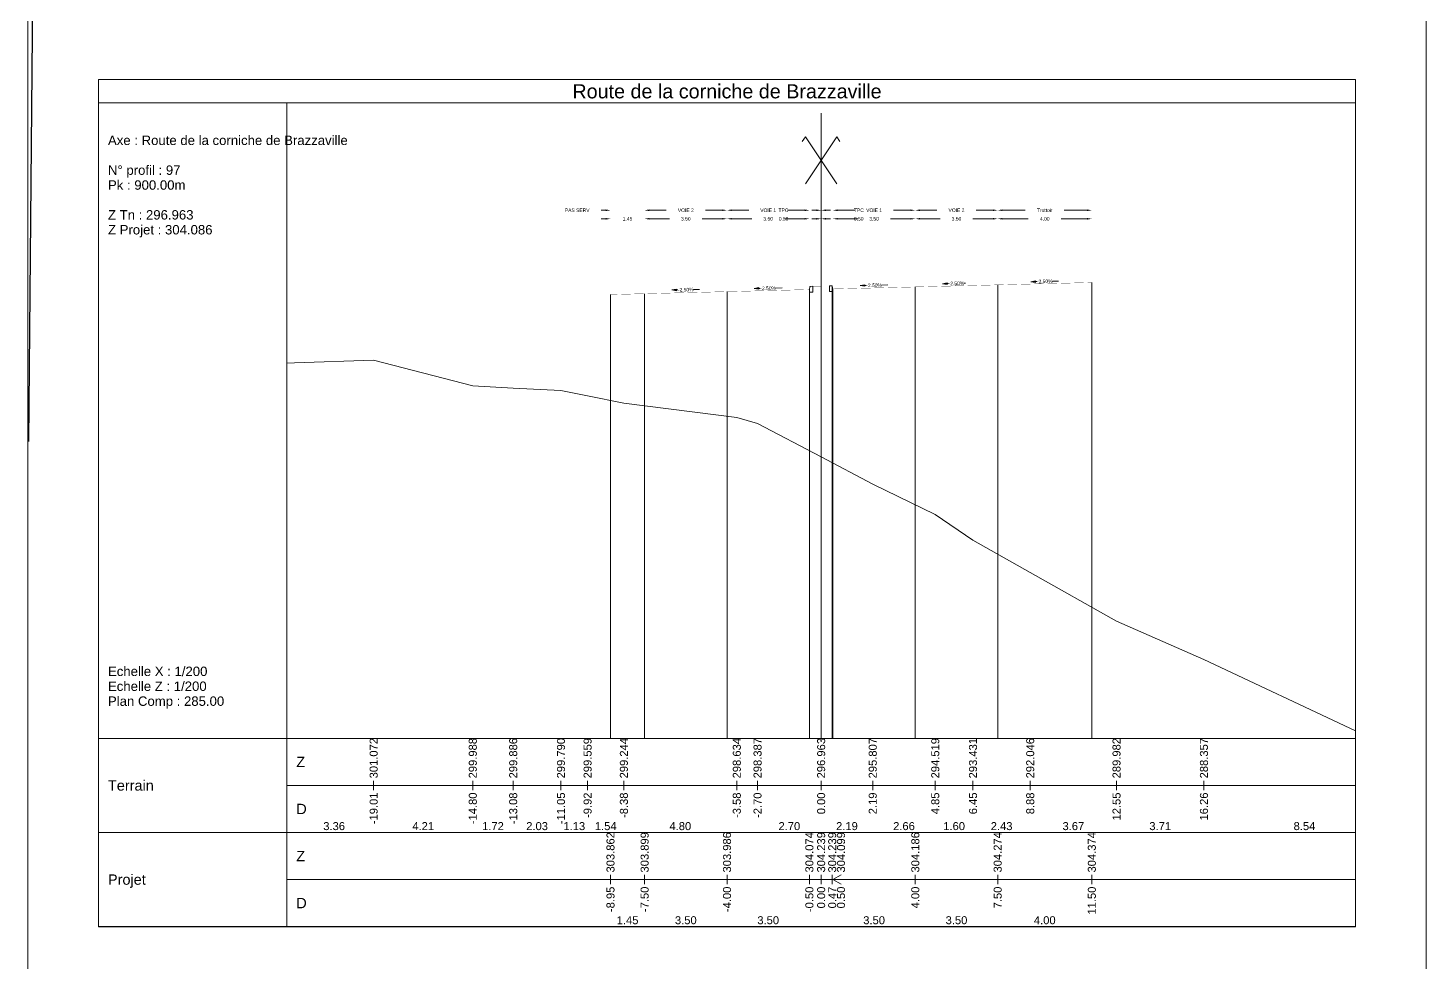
# Model space of a CAD drawing. Extents: x 0 to 74, y -372 to 1003.
# Drawn here: x 0 to 59.4, y -24.3 to 15.4 of the extents above; entities that cross this region are included whole.
import ezdxf
from ezdxf.enums import TextEntityAlignment as Align

# ---------------------------------------------------------------- set-up
doc = ezdxf.new("R2010")
doc.units = 0
doc.header["$LTSCALE"] = 2
doc.header["$PDSIZE"] = -0.004
doc.layers.get('0').update_dxf_attribs({"lineweight": 0})
for name, color, linetype, lineweight in [('Route - Profils type - Content session name', 7, 'Continuous', 0), ('Route - Profils type - PT VIA DRO', 5, 'Continuous', 0), ('Route - Profils type - PT VIA GAU', 5, 'Continuous', 0), ('Route - Route de la corniche de Brazzaville - PT - Cadre_P97', 7, 'Continuous', 0), ('Route - Route de la corniche de Brazzaville - PT - Terrain_P97', 5, 'Continuous', 0)]:
    doc.layers.add(name, color=color, linetype=linetype, lineweight=lineweight)
doc.styles.add('CadreTitre', font='arial.ttf', dxfattribs={"height": 0.003})
doc.styles.add('Cotation', font='arial.ttf')
doc.styles.add('CoteHor', font='arial.ttf', dxfattribs={"height": 0.0022})
doc.styles.add('CoteHorA', font='arial.ttf', dxfattribs={"height": 0.0022})
doc.styles.add('CoteTitre', font='arial.ttf', dxfattribs={"height": 0.0017})
doc.styles.add('CoteTitreA', font='arial.ttf', dxfattribs={"height": 0.0017})
doc.styles.add('CoteVert', font='arial.ttf', dxfattribs={"height": 0.0017})
doc.styles.add('CoteVertA', font='arial.ttf', dxfattribs={"height": 0.0017})
doc.styles.add('ProfilCartouche', font='arial.ttf', dxfattribs={"height": 0.002})
doc.dimstyles.new('BRAZZAVILLE', dxfattribs={"dimtxt": 0.15, "dimasz": 0.2, "dimexe": 0.5, "dimexo": 0.5, "dimgap": 0.5, "dimtad": 0, "dimzin": 0, "dimdsep": 46, "dimtxsty": 'Cotation', "dimsah": 1, "dimcen": 0.1, "dimse1": 1, "dimse2": 1, "dimclrd": 1, "dimclre": 256, "dimclrt": 1, "dimaunit": 2, "dimazin": 0, "dimtfac": 1, "dimtdec": 4, "dimtofl": 0, "dimtmove": 0, "dimatfit": 1, "dimfxl": 1, "dimtolj": 1, "dimtzin": 0, "dimlwd": 0, "dimlwe": 0, "dimarcsym": 0})
doc.dimstyles.get("Standard").update_dxf_attribs({"dimtxt": 0.18, "dimasz": 0.18, "dimexe": 0.18, "dimexo": 0.0625, "dimgap": 0.09, "dimtad": 0, "dimtih": 1, "dimtoh": 1, "dimdec": 4, "dimzin": 0, "dimdsep": 46, "dimtxsty": 'Standard', "dimcen": 0.09, "dimadec": 0, "dimazin": 0, "dimtfac": 1, "dimtdec": 4, "dimtofl": 0, "dimtmove": 0, "dimatfit": 3, "dimfxl": 1, "dimtolj": 1, "dimtzin": 0, "dimarcsym": 0})

# ---------------------------------------------------------------- blocks, each defined once
blk = doc.blocks.new('*D504')
at = {"layer": 'Defpoints', "color": 0, "transparency": 16777216}
for p in [(34.2, 7.256), (34.2, 7.252), (33.7, 4.256)]:
    blk.add_point(p, dxfattribs=at)
at = {"layer": 'Route - Profils type - PT VIA DRO', "color": 1, "lineweight": 0, "transparency": 16777216}
for p, q in [((33.5, 7.252), (33.3, 7.252)), ((34.4, 7.252), (34.6, 7.252))]:
    blk.add_line(p, q, dxfattribs=at)
at = {"layer": 'Route - Profils type - PT VIA DRO', "color": 1, "transparency": 16777216}
for points in [[(33.5, 7.285), (33.5, 7.219), (33.7, 7.252)], [(34.4, 7.285), (34.4, 7.219), (34.2, 7.252)]]:
    blk.add_solid(points, dxfattribs=at)
at = {"layer": 'Route - Profils type - PT VIA DRO', "color": 1, "transparency": 16777216, "insert": (35.295, 7.252), "char_height": 0.15, "attachment_point": 5, "style": 'Cotation'}
blk.add_mtext('\\A1;0.50', dxfattribs=at)
blk = doc.blocks.new('*D505')
at = {"layer": 'Defpoints', "color": 0, "transparency": 16777216}
for p in [(34.2, 7.256), (37.7, 7.256), (37.7, 7.252)]:
    blk.add_point(p, dxfattribs=at)
at = {"layer": 'Route - Profils type - PT VIA DRO', "color": 1, "lineweight": 0, "transparency": 16777216}
for p, q in [((34.4, 7.252), (35.255, 7.252)), ((37.5, 7.252), (36.645, 7.252))]:
    blk.add_line(p, q, dxfattribs=at)
at = {"layer": 'Route - Profils type - PT VIA DRO', "color": 1, "transparency": 16777216}
for points in [[(34.4, 7.285), (34.4, 7.219), (34.2, 7.252)], [(37.5, 7.285), (37.5, 7.219), (37.7, 7.252)]]:
    blk.add_solid(points, dxfattribs=at)
at = {"layer": 'Route - Profils type - PT VIA DRO', "color": 1, "transparency": 16777216, "insert": (35.95, 7.252), "char_height": 0.15, "attachment_point": 5, "style": 'Cotation'}
blk.add_mtext('\\A1;3.50', dxfattribs=at)
blk = doc.blocks.new('*D506')
at = {"layer": 'Defpoints', "color": 0, "transparency": 16777216}
for p in [(37.7, 7.256), (41.2, 7.256), (41.2, 7.252)]:
    blk.add_point(p, dxfattribs=at)
at = {"layer": 'Route - Profils type - PT VIA DRO', "color": 1, "lineweight": 0, "transparency": 16777216}
for p, q in [((37.9, 7.252), (38.755, 7.252)), ((41, 7.252), (40.145, 7.252))]:
    blk.add_line(p, q, dxfattribs=at)
at = {"layer": 'Route - Profils type - PT VIA DRO', "color": 1, "transparency": 16777216}
for points in [[(37.9, 7.285), (37.9, 7.219), (37.7, 7.252)], [(41, 7.285), (41, 7.219), (41.2, 7.252)]]:
    blk.add_solid(points, dxfattribs=at)
at = {"layer": 'Route - Profils type - PT VIA DRO', "color": 1, "transparency": 16777216, "insert": (39.45, 7.252), "char_height": 0.15, "attachment_point": 5, "style": 'Cotation'}
blk.add_mtext('\\A1;3.50', dxfattribs=at)
blk = doc.blocks.new('*D507')
at = {"layer": 'Defpoints', "color": 0, "transparency": 16777216}
for p in [(34.2, 7.615), (34.2, 7.056), (33.7, 4.256)]:
    blk.add_point(p, dxfattribs=at)
at = {"layer": 'Route - Profils type - PT VIA DRO', "color": 1, "lineweight": 0, "transparency": 16777216}
for p, q in [((33.5, 7.615), (33.3, 7.615)), ((34.4, 7.615), (34.6, 7.615))]:
    blk.add_line(p, q, dxfattribs=at)
at = {"layer": 'Route - Profils type - PT VIA DRO', "color": 1, "transparency": 16777216}
for points in [[(33.5, 7.649), (33.5, 7.582), (33.7, 7.615)], [(34.4, 7.649), (34.4, 7.582), (34.2, 7.615)]]:
    blk.add_solid(points, dxfattribs=at)
at = {"layer": 'Route - Profils type - PT VIA DRO', "color": 1, "transparency": 16777216, "insert": (35.303, 7.615), "char_height": 0.15, "attachment_point": 5, "style": 'Cotation'}
blk.add_mtext('\\A1;TPC', dxfattribs=at)
blk = doc.blocks.new('*D508')
at = {"layer": 'Defpoints', "color": 0, "transparency": 16777216}
for p in [(37.7, 7.615), (37.7, 7.256), (34.2, 7.056)]:
    blk.add_point(p, dxfattribs=at)
at = {"layer": 'Route - Profils type - PT VIA DRO', "color": 1, "lineweight": 0, "transparency": 16777216}
for p, q in [((34.4, 7.615), (35.132, 7.615)), ((37.5, 7.615), (36.768, 7.615))]:
    blk.add_line(p, q, dxfattribs=at)
at = {"layer": 'Route - Profils type - PT VIA DRO', "color": 1, "transparency": 16777216}
for points in [[(34.4, 7.649), (34.4, 7.582), (34.2, 7.615)], [(37.5, 7.649), (37.5, 7.582), (37.7, 7.615)]]:
    blk.add_solid(points, dxfattribs=at)
at = {"layer": 'Route - Profils type - PT VIA DRO', "color": 1, "transparency": 16777216, "insert": (35.95, 7.615), "char_height": 0.15, "attachment_point": 5, "style": 'Cotation'}
blk.add_mtext('\\A1;VOIE 1', dxfattribs=at)
blk = doc.blocks.new('*D509')
at = {"layer": 'Defpoints', "color": 0, "transparency": 16777216}
for p in [(37.7, 7.256), (41.2, 7.615), (41.2, 7.256)]:
    blk.add_point(p, dxfattribs=at)
at = {"layer": 'Route - Profils type - PT VIA DRO', "color": 1, "lineweight": 0, "transparency": 16777216}
for p, q in [((37.9, 7.615), (38.618, 7.615)), ((41, 7.615), (40.282, 7.615))]:
    blk.add_line(p, q, dxfattribs=at)
at = {"layer": 'Route - Profils type - PT VIA DRO', "color": 1, "transparency": 16777216}
for points in [[(37.9, 7.649), (37.9, 7.582), (37.7, 7.615)], [(41, 7.649), (41, 7.582), (41.2, 7.615)]]:
    blk.add_solid(points, dxfattribs=at)
at = {"layer": 'Route - Profils type - PT VIA DRO', "color": 1, "transparency": 16777216, "insert": (39.45, 7.615), "char_height": 0.15, "attachment_point": 5, "style": 'Cotation'}
blk.add_mtext('\\A1;VOIE 2', dxfattribs=at)
blk = doc.blocks.new('*D510')
at = {"layer": 'Defpoints', "color": 0, "transparency": 16777216}
for p in [(41.2, 7.256), (45.2, 7.256), (45.2, 7.252)]:
    blk.add_point(p, dxfattribs=at)
at = {"layer": 'Route - Profils type - PT VIA DRO', "color": 1, "lineweight": 0, "transparency": 16777216}
for p, q in [((41.4, 7.252), (42.502, 7.252)), ((45, 7.252), (43.898, 7.252))]:
    blk.add_line(p, q, dxfattribs=at)
at = {"layer": 'Route - Profils type - PT VIA DRO', "color": 1, "transparency": 16777216}
for points in [[(41.4, 7.285), (41.4, 7.219), (41.2, 7.252)], [(45, 7.285), (45, 7.219), (45.2, 7.252)]]:
    blk.add_solid(points, dxfattribs=at)
at = {"layer": 'Route - Profils type - PT VIA DRO', "color": 1, "transparency": 16777216, "insert": (43.2, 7.252), "char_height": 0.15, "attachment_point": 5, "style": 'Cotation'}
blk.add_mtext('\\A1;4.00', dxfattribs=at)
blk = doc.blocks.new('*D511')
at = {"layer": 'Defpoints', "color": 0, "transparency": 16777216}
for p in [(41.2, 7.256), (45.2, 7.615), (45.2, 7.256)]:
    blk.add_point(p, dxfattribs=at)
at = {"layer": 'Route - Profils type - PT VIA DRO', "color": 1, "lineweight": 0, "transparency": 16777216}
for p, q in [((41.4, 7.615), (42.369, 7.615)), ((45, 7.615), (44.031, 7.615))]:
    blk.add_line(p, q, dxfattribs=at)
at = {"layer": 'Route - Profils type - PT VIA DRO', "color": 1, "transparency": 16777216}
for points in [[(41.4, 7.649), (41.4, 7.582), (41.2, 7.615)], [(45, 7.649), (45, 7.582), (45.2, 7.615)]]:
    blk.add_solid(points, dxfattribs=at)
at = {"layer": 'Route - Profils type - PT VIA DRO', "color": 1, "transparency": 16777216, "insert": (43.2, 7.615), "char_height": 0.15, "attachment_point": 5, "style": 'Cotation'}
blk.add_mtext('\\A1;Trottoir', dxfattribs=at)
blk = doc.blocks.new('MENSURA_COTEPENTE_150')
at = {"layer": 'Route - Profils type - PT VIA DRO', "linetype": 'Continuous', "lineweight": 0}
blk.add_hatch(color=1, dxfattribs=at).paths.add_polyline_path([(0.17778, -4.46859), (0.17678, -4.46879), (0.17778, -4.46894)])
at = {"layer": 'Route - Profils type - PT VIA DRO', "color": 1, "linetype": 'Continuous', "lineweight": 0}
for p, q in [((0.17778, -4.46876), (0.17808, -4.46875)), ((0.18139, -4.46867), (0.18269, -4.46864))]:
    blk.add_line(p, q, dxfattribs=at)
at = {"layer": 'Route - Profils type - PT VIA DRO', "color": 1, "linetype": 'Continuous', "lineweight": 0, "flags": 128}
blk.add_lwpolyline([(0.17778, -4.46859), (0.17678, -4.46879), (0.17778, -4.46894), (0.17778, -4.46859)], close=True, dxfattribs=at)
at = {"layer": 'Route - Profils type - PT VIA DRO', "color": 1, "style": 'Cotation'}
blk.add_text('-2.50%', height=0.00075, rotation=1.4321, dxfattribs=at).set_placement((0.17974, -4.46871), align=Align.MIDDLE_CENTER)
blk = doc.blocks.new('MENSURA_COTEPENTE_151')
at = {"layer": 'Route - Profils type - PT VIA DRO', "linetype": 'Continuous', "lineweight": 0}
blk.add_hatch(color=1, dxfattribs=at).paths.add_polyline_path([(0.19528, -4.46818), (0.19428, -4.46838), (0.19529, -4.46853)])
at = {"layer": 'Route - Profils type - PT VIA DRO', "color": 1, "linetype": 'Continuous', "lineweight": 0}
for p, q in [((0.19528, -4.46836), (0.19558, -4.46835)), ((0.19889, -4.46827), (0.19914, -4.46826))]:
    blk.add_line(p, q, dxfattribs=at)
at = {"layer": 'Route - Profils type - PT VIA DRO', "color": 1, "linetype": 'Continuous', "lineweight": 0, "flags": 128}
blk.add_lwpolyline([(0.19528, -4.46818), (0.19428, -4.46838), (0.19529, -4.46853), (0.19528, -4.46818)], close=True, dxfattribs=at)
at = {"layer": 'Route - Profils type - PT VIA DRO', "color": 1, "style": 'Cotation'}
blk.add_text('-2.50%', height=0.00075, rotation=1.4321, dxfattribs=at).set_placement((0.19724, -4.46831), align=Align.MIDDLE_CENTER)
blk = doc.blocks.new('MENSURA_COTEPENTE_152')
at = {"layer": 'Route - Profils type - PT VIA DRO', "linetype": 'Continuous', "lineweight": 0}
blk.add_hatch(color=1, dxfattribs=at).paths.add_polyline_path([(0.21403, -4.46776), (0.21303, -4.46796), (0.21404, -4.46811)])
at = {"layer": 'Route - Profils type - PT VIA DRO', "color": 1, "linetype": 'Continuous', "lineweight": 0}
for p, q in [((0.21403, -4.46793), (0.21433, -4.46793)), ((0.21764, -4.46784), (0.21894, -4.46781))]:
    blk.add_line(p, q, dxfattribs=at)
at = {"layer": 'Route - Profils type - PT VIA DRO', "color": 1, "linetype": 'Continuous', "lineweight": 0, "flags": 128}
blk.add_lwpolyline([(0.21403, -4.46776), (0.21303, -4.46796), (0.21404, -4.46811), (0.21403, -4.46776)], close=True, dxfattribs=at)
at = {"layer": 'Route - Profils type - PT VIA DRO', "color": 1, "style": 'Cotation'}
blk.add_text('-2.50%', height=0.00075, rotation=1.4321, dxfattribs=at).set_placement((0.21599, -4.46788), align=Align.MIDDLE_CENTER)
blk = doc.blocks.new('T2__mirroredMSX', base_point=(-6.713, 11.473))
at = {"linetype": 'Continuous', "flags": 128}
blk.add_lwpolyline([(-6.837, 11.703), (-6.863, 11.583), (-6.863, 11.473), (-6.713, 11.473), (-6.713, 11.723), (-6.818, 11.719, 0.339869)], format="xyb", close=True, dxfattribs=at)
blk = doc.blocks.new('*D515')
at = {"layer": 'Defpoints', "color": 0, "transparency": 16777216}
for p in [(33.2, 7.256), (33.2, 7.252), (33.7, 4.256)]:
    blk.add_point(p, dxfattribs=at)
at = {"layer": 'Route - Profils type - PT VIA GAU', "color": 1, "lineweight": 0, "transparency": 16777216}
for p, q in [((33, 7.252), (32.8, 7.252)), ((33.9, 7.252), (34.1, 7.252))]:
    blk.add_line(p, q, dxfattribs=at)
at = {"layer": 'Route - Profils type - PT VIA GAU', "color": 1, "transparency": 16777216}
for points in [[(33, 7.285), (33, 7.219), (33.2, 7.252)], [(33.9, 7.285), (33.9, 7.219), (33.7, 7.252)]]:
    blk.add_solid(points, dxfattribs=at)
at = {"layer": 'Route - Profils type - PT VIA GAU', "color": 1, "transparency": 16777216, "insert": (32.105, 7.252), "char_height": 0.15, "attachment_point": 5, "style": 'Cotation'}
blk.add_mtext('\\A1;0.50', dxfattribs=at)
blk = doc.blocks.new('*D516')
at = {"layer": 'Defpoints', "color": 0, "transparency": 16777216}
for p in [(29.7, 7.256), (29.7, 7.252), (33.2, 7.256)]:
    blk.add_point(p, dxfattribs=at)
at = {"layer": 'Route - Profils type - PT VIA GAU', "color": 1, "lineweight": 0, "transparency": 16777216}
for p, q in [((29.9, 7.252), (30.755, 7.252)), ((33, 7.252), (32.145, 7.252))]:
    blk.add_line(p, q, dxfattribs=at)
at = {"layer": 'Route - Profils type - PT VIA GAU', "color": 1, "transparency": 16777216}
for points in [[(29.9, 7.285), (29.9, 7.219), (29.7, 7.252)], [(33, 7.285), (33, 7.219), (33.2, 7.252)]]:
    blk.add_solid(points, dxfattribs=at)
at = {"layer": 'Route - Profils type - PT VIA GAU', "color": 1, "transparency": 16777216, "insert": (31.45, 7.252), "char_height": 0.15, "attachment_point": 5, "style": 'Cotation'}
blk.add_mtext('\\A1;3.50', dxfattribs=at)
blk = doc.blocks.new('*D517')
at = {"layer": 'Defpoints', "color": 0, "transparency": 16777216}
for p in [(26.2, 7.256), (26.2, 7.252), (29.7, 7.256)]:
    blk.add_point(p, dxfattribs=at)
at = {"layer": 'Route - Profils type - PT VIA GAU', "color": 1, "lineweight": 0, "transparency": 16777216}
for p, q in [((26.4, 7.252), (27.255, 7.252)), ((29.5, 7.252), (28.645, 7.252))]:
    blk.add_line(p, q, dxfattribs=at)
at = {"layer": 'Route - Profils type - PT VIA GAU', "color": 1, "transparency": 16777216}
for points in [[(26.4, 7.285), (26.4, 7.219), (26.2, 7.252)], [(29.5, 7.285), (29.5, 7.219), (29.7, 7.252)]]:
    blk.add_solid(points, dxfattribs=at)
at = {"layer": 'Route - Profils type - PT VIA GAU', "color": 1, "transparency": 16777216, "insert": (27.95, 7.252), "char_height": 0.15, "attachment_point": 5, "style": 'Cotation'}
blk.add_mtext('\\A1;3.50', dxfattribs=at)
blk = doc.blocks.new('*D518')
at = {"layer": 'Defpoints', "color": 0, "transparency": 16777216}
for p in [(33.2, 7.615), (33.2, 7.056), (33.7, 4.256)]:
    blk.add_point(p, dxfattribs=at)
at = {"layer": 'Route - Profils type - PT VIA GAU', "color": 1, "lineweight": 0, "transparency": 16777216}
for p, q in [((33, 7.615), (32.8, 7.615)), ((33.9, 7.615), (34.1, 7.615))]:
    blk.add_line(p, q, dxfattribs=at)
at = {"layer": 'Route - Profils type - PT VIA GAU', "color": 1, "transparency": 16777216}
for points in [[(33, 7.649), (33, 7.582), (33.2, 7.615)], [(33.9, 7.649), (33.9, 7.582), (33.7, 7.615)]]:
    blk.add_solid(points, dxfattribs=at)
at = {"layer": 'Route - Profils type - PT VIA GAU', "color": 1, "transparency": 16777216, "insert": (32.097, 7.615), "char_height": 0.15, "attachment_point": 5, "style": 'Cotation'}
blk.add_mtext('\\A1;TPC', dxfattribs=at)
blk = doc.blocks.new('*D519')
at = {"layer": 'Defpoints', "color": 0, "transparency": 16777216}
for p in [(29.7, 7.615), (29.7, 7.256), (33.2, 7.056)]:
    blk.add_point(p, dxfattribs=at)
at = {"layer": 'Route - Profils type - PT VIA GAU', "color": 1, "lineweight": 0, "transparency": 16777216}
for p, q in [((29.9, 7.615), (30.632, 7.615)), ((33, 7.615), (32.268, 7.615))]:
    blk.add_line(p, q, dxfattribs=at)
at = {"layer": 'Route - Profils type - PT VIA GAU', "color": 1, "transparency": 16777216}
for points in [[(29.9, 7.649), (29.9, 7.582), (29.7, 7.615)], [(33, 7.649), (33, 7.582), (33.2, 7.615)]]:
    blk.add_solid(points, dxfattribs=at)
at = {"layer": 'Route - Profils type - PT VIA GAU', "color": 1, "transparency": 16777216, "insert": (31.45, 7.615), "char_height": 0.15, "attachment_point": 5, "style": 'Cotation'}
blk.add_mtext('\\A1;VOIE 1', dxfattribs=at)
blk = doc.blocks.new('*D520')
at = {"layer": 'Defpoints', "color": 0, "transparency": 16777216}
for p in [(26.2, 7.615), (26.2, 7.256), (29.7, 7.256)]:
    blk.add_point(p, dxfattribs=at)
at = {"layer": 'Route - Profils type - PT VIA GAU', "color": 1, "lineweight": 0, "transparency": 16777216}
for p, q in [((26.4, 7.615), (27.118, 7.615)), ((29.5, 7.615), (28.782, 7.615))]:
    blk.add_line(p, q, dxfattribs=at)
at = {"layer": 'Route - Profils type - PT VIA GAU', "color": 1, "transparency": 16777216}
for points in [[(26.4, 7.649), (26.4, 7.582), (26.2, 7.615)], [(29.5, 7.649), (29.5, 7.582), (29.7, 7.615)]]:
    blk.add_solid(points, dxfattribs=at)
at = {"layer": 'Route - Profils type - PT VIA GAU', "color": 1, "transparency": 16777216, "insert": (27.95, 7.615), "char_height": 0.15, "attachment_point": 5, "style": 'Cotation'}
blk.add_mtext('\\A1;VOIE 2', dxfattribs=at)
blk = doc.blocks.new('*D521')
at = {"layer": 'Defpoints', "color": 0, "transparency": 16777216}
for p in [(24.75, 7.615), (24.75, 7.256), (26.2, 7.256)]:
    blk.add_point(p, dxfattribs=at)
at = {"layer": 'Route - Profils type - PT VIA GAU', "color": 1, "lineweight": 0, "transparency": 16777216}
for p, q in [((24.55, 7.615), (24.35, 7.615)), ((26.4, 7.615), (26.6, 7.615))]:
    blk.add_line(p, q, dxfattribs=at)
at = {"layer": 'Route - Profils type - PT VIA GAU', "color": 1, "transparency": 16777216}
for points in [[(24.55, 7.649), (24.55, 7.582), (24.75, 7.615)], [(26.4, 7.649), (26.4, 7.582), (26.2, 7.615)]]:
    blk.add_solid(points, dxfattribs=at)
at = {"layer": 'Route - Profils type - PT VIA GAU', "color": 1, "transparency": 16777216, "insert": (23.335, 7.615), "char_height": 0.15, "attachment_point": 5, "style": 'Cotation'}
blk.add_mtext('\\A1;PAS SERV', dxfattribs=at)
blk = doc.blocks.new('*D522')
at = {"layer": 'Defpoints', "color": 0, "transparency": 16777216}
for p in [(24.75, 7.256), (24.75, 7.252), (26.2, 7.256)]:
    blk.add_point(p, dxfattribs=at)
at = {"layer": 'Route - Profils type - PT VIA GAU', "color": 1, "lineweight": 0, "transparency": 16777216}
for p, q in [((24.55, 7.252), (24.35, 7.252)), ((26.4, 7.252), (26.6, 7.252))]:
    blk.add_line(p, q, dxfattribs=at)
at = {"layer": 'Route - Profils type - PT VIA GAU', "color": 1, "transparency": 16777216}
for points in [[(24.55, 7.285), (24.55, 7.219), (24.75, 7.252)], [(26.4, 7.285), (26.4, 7.219), (26.2, 7.252)]]:
    blk.add_solid(points, dxfattribs=at)
at = {"layer": 'Route - Profils type - PT VIA GAU', "color": 1, "transparency": 16777216, "insert": (25.475, 7.252), "char_height": 0.15, "attachment_point": 5, "style": 'Cotation'}
blk.add_mtext('\\A1;1.45', dxfattribs=at)
blk = doc.blocks.new('MENSURA_COTEPENTE_153')
at = {"layer": 'Route - Profils type - PT VIA GAU', "linetype": 'Continuous', "lineweight": 0}
blk.add_hatch(color=1, dxfattribs=at).paths.add_polyline_path([(0.15529, -4.46957), (0.15428, -4.46941), (0.15528, -4.46921)])
at = {"layer": 'Route - Profils type - PT VIA GAU', "color": 1, "linetype": 'Continuous', "lineweight": 0}
for p, q in [((0.15528, -4.46939), (0.15558, -4.46938)), ((0.15889, -4.4693), (0.16019, -4.46927))]:
    blk.add_line(p, q, dxfattribs=at)
at = {"layer": 'Route - Profils type - PT VIA GAU', "color": 1, "linetype": 'Continuous', "lineweight": 0, "flags": 128}
blk.add_lwpolyline([(0.15529, -4.46957), (0.15428, -4.46941), (0.15528, -4.46921), (0.15529, -4.46957)], close=True, dxfattribs=at)
at = {"layer": 'Route - Profils type - PT VIA GAU', "color": 1, "style": 'Cotation'}
blk.add_text('-2.50%', height=0.00075, rotation=-358.5679, dxfattribs=at).set_placement((0.15724, -4.46934), align=Align.MIDDLE_CENTER)
blk = doc.blocks.new('MENSURA_COTEPENTE_154')
at = {"layer": 'Route - Profils type - PT VIA GAU', "linetype": 'Continuous', "lineweight": 0}
blk.add_hatch(color=1, dxfattribs=at).paths.add_polyline_path([(0.13778, -4.46988), (0.13678, -4.46972), (0.13777, -4.46952)])
at = {"layer": 'Route - Profils type - PT VIA GAU', "color": 1, "linetype": 'Continuous', "lineweight": 0}
for p, q in [((0.13778, -4.4697), (0.13808, -4.46969)), ((0.14139, -4.46961), (0.14269, -4.46958))]:
    blk.add_line(p, q, dxfattribs=at)
at = {"layer": 'Route - Profils type - PT VIA GAU', "color": 1, "linetype": 'Continuous', "lineweight": 0, "flags": 128}
blk.add_lwpolyline([(0.13778, -4.46988), (0.13678, -4.46972), (0.13777, -4.46952), (0.13778, -4.46988)], close=True, dxfattribs=at)
at = {"layer": 'Route - Profils type - PT VIA GAU', "color": 1, "style": 'Cotation'}
blk.add_text('-2.50%', height=0.00075, rotation=-358.5679, dxfattribs=at).set_placement((0.13973, -4.46965), align=Align.MIDDLE_CENTER)
blk = doc.blocks.new('T2', base_point=(-6.713, 11.473))
at = {"linetype": 'Continuous', "flags": 128}
blk.add_lwpolyline([(-6.837, 11.703), (-6.863, 11.583), (-6.863, 11.473), (-6.713, 11.473), (-6.713, 11.723), (-6.818, 11.719, 0.339869)], format="xyb", close=True, dxfattribs=at)

msp = doc.modelspace()

# ---------------------------------------------------------------- linework, layer by layer
at = {"flags": 128}
for points in [[(0, -25.83), (0, 16.17), (59.4, 16.17), (59.4, -25.83)], [(3, -22.83), (3, 13.17), (56.4, 13.17), (56.4, -22.83)]]:
    msp.add_lwpolyline(points, close=True, dxfattribs=at)
at = {"layer": 'Route - Profils type - PT VIA DRO', "color": 1, "linetype": 'Continuous', "flags": 128}
msp.add_lwpolyline([(33.7, 4.409, 0.01, 0.01, 0), (34.05, 4.409, 0.01, 0.01, 0), (34.17, 4.409, 0.01, 0.01, 0), (34.2, 4.269, 0.01, 0.01, 0), (37.7, 4.356, 0.01, 0.01, 0), (41.2, 4.444, 0.01, 0.01, 0), (45.2, 4.544, 0.01, 0.01, 0)], format="xyseb", dxfattribs=at)
at = {"layer": 'Route - Profils type - PT VIA GAU', "color": 1, "linetype": 'Continuous', "flags": 128}
msp.add_lwpolyline([(33.7, 4.384, 0.01, 0.01, 0), (33.23, 4.384, 0.01, 0.01, 0), (33.2, 4.244, 0.01, 0.01, 0), (29.7, 4.156, 0.01, 0.01, 0), (26.2, 4.069, 0.01, 0.01, 0), (24.75, 4.032, 0.01, 0.01, 0)], format="xyseb", dxfattribs=at)
at = {"layer": 'Route - Route de la corniche de Brazzaville - PT - Cadre_P97', "color": 7, "linetype": 'Continuous'}
for p, q in [((11, 12.17), (11, -22.83)), ((33.7, 7.739), (33.7, 11.739)), ((32.9, 10.539), (33.033, 10.739)), ((34.367, 8.739), (33.033, 10.739)), ((33.033, 8.739), (34.367, 10.739)), ((34.5, 10.539), (34.367, 10.739)), ((33.7, -14.83), (33.7, 7.739)), ((33.2, -14.83), (33.2, 4.244)), ((33.2, -14.83), (33.2, 4.244)), ((33.7, -14.83), (33.7, 4.409)), ((33.7, -14.83), (33.7, 4.409)), ((34.17, -14.83), (34.17, 4.409)), ((34.17, -14.83), (34.17, 4.409)), ((34.2, -14.83), (34.2, 4.269)), ((34.2, -14.83), (34.2, 4.269)), ((37.7, -14.83), (37.7, 4.356)), ((37.7, -14.83), (37.7, 4.356)), ((41.2, -14.83), (41.2, 4.444)), ((41.2, -14.83), (41.2, 4.444)), ((45.2, -14.83), (45.2, 4.544)), ((45.2, -14.83), (45.2, 4.544)), ((24.75, -14.83), (24.75, 4.032)), ((24.75, -14.83), (24.75, 4.032)), ((26.2, -14.83), (26.2, 4.069)), ((26.2, -14.83), (26.2, 4.069)), ((29.7, -14.83), (29.7, 4.156)), ((29.7, -14.83), (29.7, 4.156)), ((56.4, -14.83), (3, -14.83)), ((56.4, -16.83), (11, -16.83)), ((56.4, -18.83), (3, -18.83)), ((56.4, -18.83), (3, -18.83)), ((56.4, -18.83), (3, -18.83)), ((56.4, -18.83), (3, -18.83)), ((56.4, -18.83), (3, -18.83)), ((56.4, -18.83), (3, -18.83)), ((56.4, -18.83), (3, -18.83)), ((24.75, -20.63), (24.75, -20.83)), ((26.2, -20.63), (26.2, -20.83)), ((29.7, -20.63), (29.7, -20.83)), ((33.2, -20.63), (33.2, -20.83)), ((33.7, -20.63), (33.7, -20.83)), ((34.17, -20.63), (34.17, -20.83)), ((34.544, -20.63), (34.2, -20.83)), ((37.7, -20.63), (37.7, -20.83)), ((41.2, -20.63), (41.2, -20.83)), ((45.2, -20.63), (45.2, -20.83)), ((56.4, -20.83), (11, -20.83)), ((24.75, -21.03), (24.75, -20.83)), ((26.2, -21.03), (26.2, -20.83)), ((29.7, -21.03), (29.7, -20.83)), ((33.2, -21.03), (33.2, -20.83)), ((33.7, -21.03), (33.7, -20.83)), ((34.17, -21.03), (34.17, -20.83)), ((34.544, -21.03), (34.2, -20.83)), ((37.7, -21.03), (37.7, -20.83)), ((41.2, -21.03), (41.2, -20.83)), ((45.2, -21.03), (45.2, -20.83)), ((56.4, -22.83), (3, -22.83)), ((56.4, -22.83), (3, -22.83)), ((56.4, -22.83), (3, -22.83)), ((56.4, -22.83), (3, -22.83)), ((56.4, -22.83), (3, -22.83)), ((56.4, -22.83), (3, -22.83))]:
    msp.add_line(p, q, dxfattribs=at)
at = {"layer": 'Route - Route de la corniche de Brazzaville - PT - Cadre_P97', "color": 114, "linetype": 'Continuous'}
for p, q in [((14.687, -16.63), (14.687, -16.83)), ((18.899, -16.63), (18.899, -16.83)), ((20.616, -16.63), (20.616, -16.83)), ((22.646, -16.63), (22.646, -16.83)), ((23.777, -16.63), (23.777, -16.83)), ((25.318, -16.63), (25.318, -16.83)), ((30.116, -16.63), (30.116, -16.83)), ((30.998, -16.63), (30.998, -16.83)), ((33.7, -16.63), (33.7, -16.83)), ((35.892, -16.63), (35.892, -16.83)), ((38.548, -16.63), (38.548, -16.83)), ((40.151, -16.63), (40.151, -16.83)), ((42.583, -16.63), (42.583, -16.83)), ((46.25, -16.63), (46.25, -16.83)), ((49.963, -16.63), (49.963, -16.83)), ((14.687, -17.03), (14.687, -16.83)), ((18.899, -17.03), (18.899, -16.83)), ((20.616, -17.03), (20.616, -16.83)), ((22.646, -17.03), (22.646, -16.83)), ((23.777, -17.03), (23.777, -16.83)), ((25.318, -17.03), (25.318, -16.83)), ((30.116, -17.03), (30.116, -16.83)), ((30.998, -17.03), (30.998, -16.83)), ((33.7, -17.03), (33.7, -16.83)), ((35.892, -17.03), (35.892, -16.83)), ((38.548, -17.03), (38.548, -16.83)), ((40.151, -17.03), (40.151, -16.83)), ((42.583, -17.03), (42.583, -16.83)), ((46.25, -17.03), (46.25, -16.83)), ((49.963, -17.03), (49.963, -16.83))]:
    msp.add_line(p, q, dxfattribs=at)
at = {"layer": 'Route - Route de la corniche de Brazzaville - PT - Cadre_P97', "flags": 128}
msp.add_lwpolyline([(2.99, -22.84), (2.99, 12.18), (56.41, 12.18), (56.41, -22.84)], close=True, dxfattribs=at)
at = {"layer": 'Route - Route de la corniche de Brazzaville - PT - Terrain_P97', "color": 114, "linetype": 'Continuous', "flags": 128}
msp.add_lwpolyline([(11, 1.122), (11.328, 1.125), (14.687, 1.242), (18.899, 0.158), (20.616, 0.056), (22.646, -0.04), (23.777, -0.271), (25.318, -0.586), (30.116, -1.196), (30.998, -1.443), (33.7, -2.867), (35.892, -4.023), (38.548, -5.311), (40.151, -6.399), (42.583, -7.784), (46.25, -9.848), (49.963, -11.473), (56.4, -14.504)], dxfattribs=at)
msp.add_lwpolyline([(11, 1.122), (11.328, 1.125), (14.687, 1.242), (18.899, 0.158), (20.616, 0.056), (22.646, -0.04), (23.777, -0.271), (25.318, -0.586), (30.116, -1.196), (30.998, -1.443), (33.7, -2.867), (35.892, -4.023), (38.548, -5.311), (40.151, -6.399), (42.583, -7.784), (46.25, -9.848), (49.963, -11.473), (56.4, -14.504)], dxfattribs=at)

# ---------------------------------------------------------------- block references
at = {"layer": 'Route - Profils type - PT VIA DRO', "xscale": -1, "zscale": 200}
msp.add_blockref('T2__mirroredMSX', (34.05, 4.159), dxfattribs=at)
at = {"layer": 'Route - Profils type - PT VIA DRO', "xscale": 200, "yscale": 200, "zscale": 200}
for name in ['MENSURA_COTEPENTE_150', 'MENSURA_COTEPENTE_151', 'MENSURA_COTEPENTE_152']:
    msp.add_blockref(name, (0, 898.17), dxfattribs=at)
at = {"layer": 'Route - Profils type - PT VIA GAU', "xscale": 200, "yscale": 200, "zscale": 200}
for name in ['MENSURA_COTEPENTE_154', 'MENSURA_COTEPENTE_153']:
    msp.add_blockref(name, (0, 898.17), dxfattribs=at)
at = {"layer": 'Route - Profils type - PT VIA GAU', "zscale": 200}
msp.add_blockref('T2', (33.35, 4.134), dxfattribs=at)

# ---------------------------------------------------------------- texts
at = {"color": 7, "style": 'CadreTitre'}
msp.add_text('Route de la corniche de Brazzaville', height=0.6, dxfattribs=at).set_placement((29.7, 12.97), align=Align.TOP_CENTER)
at = {"style": 'ProfilCartouche'}
for s, p in [('Axe : Route de la corniche de Brazzaville', (3.4, 10.587)), ('N° profil : 97', (3.4, 9.32)), ('Pk : 900.00m', (3.4, 8.687)), ('Z Tn : 296.963', (3.4, 7.42)), ('Z Projet : 304.086', (3.4, 6.787)), ('Echelle X : 1/200', (3.4, -11.98)), ('Echelle Z : 1/200', (3.4, -12.613)), ('Plan Comp : 285.00', (3.4, -13.247))]:
    msp.add_text(s, height=0.4, dxfattribs=at).set_placement(p, align=Align.MIDDLE_LEFT)
at = {"layer": 'Route - Route de la corniche de Brazzaville - PT - Cadre_P97', "color": 114, "style": 'CoteVert'}
for s, p in [('301.072', (14.687, -16.53)), ('299.988', (18.899, -16.53)), ('299.886', (20.616, -16.53)), ('299.790', (22.646, -16.53)), ('299.559', (23.777, -16.53)), ('299.244', (25.318, -16.53)), ('298.634', (30.116, -16.53)), ('298.387', (30.998, -16.53)), ('296.963', (33.7, -16.53)), ('295.807', (35.892, -16.53)), ('294.519', (38.548, -16.53)), ('293.431', (40.151, -16.53)), ('292.046', (42.583, -16.53)), ('289.982', (46.25, -16.53)), ('288.357', (49.963, -16.53))]:
    msp.add_text(s, height=0.34, rotation=90, dxfattribs=at).set_placement(p, align=Align.MIDDLE_LEFT)
at = {"layer": 'Route - Route de la corniche de Brazzaville - PT - Cadre_P97', "color": 114, "style": 'CoteHor'}
for s, p in [('Z', (11.4, -15.83)), ('Terrain', (3.4, -16.83)), ('D', (11.4, -17.83))]:
    msp.add_text(s, height=0.44, dxfattribs=at).set_placement(p, align=Align.MIDDLE_LEFT)
at = {"layer": 'Route - Route de la corniche de Brazzaville - PT - Cadre_P97', "color": 114, "style": 'CoteVert'}
for s, p in [('-19.01', (14.687, -17.13)), ('-14.80', (18.899, -17.13)), ('-13.08', (20.616, -17.13)), ('-11.05', (22.646, -17.13)), ('-9.92', (23.777, -17.13)), ('-8.38', (25.318, -17.13)), ('-3.58', (30.116, -17.13)), ('-2.70', (30.998, -17.13)), ('0.00', (33.7, -17.13)), ('2.19', (35.892, -17.13)), ('4.85', (38.548, -17.13)), ('6.45', (40.151, -17.13)), ('8.88', (42.583, -17.13)), ('12.55', (46.25, -17.13)), ('16.26', (49.963, -17.13))]:
    msp.add_text(s, height=0.34, rotation=90, dxfattribs=at).set_placement(p, align=Align.MIDDLE_RIGHT)
at = {"layer": 'Route - Route de la corniche de Brazzaville - PT - Cadre_P97', "color": 114, "style": 'CoteTitre'}
for s, p in [('3.36', (13.008, -18.83)), ('4.21', (16.793, -18.83)), ('1.72', (19.757, -18.83)), ('2.03', (21.631, -18.83)), ('1.13', (23.212, -18.83)), ('1.54', (24.548, -18.83)), ('4.80', (27.717, -18.83)), ('2.70', (32.349, -18.83)), ('2.19', (34.796, -18.83)), ('2.66', (37.22, -18.83)), ('1.60', (39.35, -18.83)), ('2.43', (41.367, -18.83)), ('3.67', (44.416, -18.83)), ('3.71', (48.106, -18.83)), ('8.54', (54.235, -18.83))]:
    msp.add_text(s, height=0.34, dxfattribs=at).set_placement(p, align=Align.BOTTOM_CENTER)
at = {"layer": 'Route - Route de la corniche de Brazzaville - PT - Cadre_P97', "color": 7, "style": 'CoteVertA'}
for s, p in [('303.862', (24.75, -20.53)), ('303.899', (26.2, -20.53)), ('303.986', (29.7, -20.53)), ('304.074', (33.2, -20.53)), ('304.239', (33.7, -20.53)), ('304.239', (34.17, -20.53)), ('304.099', (34.544, -20.53)), ('304.186', (37.7, -20.53)), ('304.274', (41.2, -20.53)), ('304.374', (45.2, -20.53))]:
    msp.add_text(s, height=0.34, rotation=90, dxfattribs=at).set_placement(p, align=Align.MIDDLE_LEFT)
at = {"layer": 'Route - Route de la corniche de Brazzaville - PT - Cadre_P97', "color": 7, "style": 'CoteHorA'}
for s, p in [('Z', (11.4, -19.83)), ('Projet', (3.4, -20.83)), ('D', (11.4, -21.83))]:
    msp.add_text(s, height=0.44, dxfattribs=at).set_placement(p, align=Align.MIDDLE_LEFT)
at = {"layer": 'Route - Route de la corniche de Brazzaville - PT - Cadre_P97', "color": 7, "style": 'CoteVertA'}
for s, p in [('-8.95', (24.75, -21.13)), ('-7.50', (26.2, -21.13)), ('-4.00', (29.7, -21.13)), ('-0.50', (33.2, -21.13)), ('0.00', (33.7, -21.13)), ('0.47', (34.17, -21.13)), ('0.50', (34.544, -21.13)), ('4.00', (37.7, -21.13)), ('7.50', (41.2, -21.13)), ('11.50', (45.2, -21.13))]:
    msp.add_text(s, height=0.34, rotation=90, dxfattribs=at).set_placement(p, align=Align.MIDDLE_RIGHT)
at = {"layer": 'Route - Route de la corniche de Brazzaville - PT - Cadre_P97', "color": 7, "style": 'CoteTitreA'}
for s, p in [('1.45', (25.475, -22.83)), ('3.50', (27.95, -22.83)), ('3.50', (31.45, -22.83)), ('3.50', (35.95, -22.83)), ('3.50', (39.45, -22.83)), ('4.00', (43.2, -22.83))]:
    msp.add_text(s, height=0.34, dxfattribs=at).set_placement(p, align=Align.BOTTOM_CENTER)

# ---------------------------------------------------------------- dimensions: what is measured, and where the dimension line sits
at = {"layer": 'Route - Profils type - PT VIA DRO'}
for base, p1, p2, text, picture, middle in [((37.7, 7.615), (34.2, 7.056), (37.7, 7.256), 'VOIE 1', '*D508', (35.95, 7.615)), ((41.2, 7.615), (37.7, 7.256), (41.2, 7.256), 'VOIE 2', '*D509', (39.45, 7.615)), ((34.2, 7.615), (33.7, 4.256), (34.2, 7.056), 'TPC', '*D507', (35.303, 7.615)), ((34.2, 7.252), (33.7, 4.256), (34.2, 7.256), '0.50', '*D504', (35.295, 7.252)), ((37.7, 7.252), (34.2, 7.256), (37.7, 7.256), '3.50', '*D505', (35.95, 7.252)), ((41.2, 7.252), (37.7, 7.256), (41.2, 7.256), '3.50', '*D506', (39.45, 7.252)), ((45.2, 7.615), (41.2, 7.256), (45.2, 7.256), 'Trottoir', '*D511', (43.2, 7.615)), ((45.2, 7.252), (41.2, 7.256), (45.2, 7.256), '4.00', '*D510', (43.2, 7.252))]:
    dim = msp.add_linear_dim(base=base, p1=p1, p2=p2, text=text, dimstyle='BRAZZAVILLE', override={"dimscale": 1, "dimclrt": 1}, dxfattribs=at)
    dim.commit()
    dim.dimension.update_dxf_attribs({"geometry": picture, "text_midpoint": middle})
at = {"layer": 'Route - Profils type - PT VIA GAU'}
for base, p1, p2, text, picture, middle in [((24.75, 7.615), (26.2, 7.256), (24.75, 7.256), 'PAS SERV', '*D521', (23.335, 7.615)), ((26.2, 7.615), (29.7, 7.256), (26.2, 7.256), 'VOIE 2', '*D520', (27.95, 7.615)), ((29.7, 7.615), (33.2, 7.056), (29.7, 7.256), 'VOIE 1', '*D519', (31.45, 7.615)), ((24.75, 7.252), (26.2, 7.256), (24.75, 7.256), '1.45', '*D522', (25.475, 7.252)), ((26.2, 7.252), (29.7, 7.256), (26.2, 7.256), '3.50', '*D517', (27.95, 7.252)), ((29.7, 7.252), (33.2, 7.256), (29.7, 7.256), '3.50', '*D516', (31.45, 7.252)), ((33.2, 7.615), (33.7, 4.256), (33.2, 7.056), 'TPC', '*D518', (32.097, 7.615)), ((33.2, 7.252), (33.7, 4.256), (33.2, 7.256), '0.50', '*D515', (32.105, 7.252))]:
    dim = msp.add_linear_dim(base=base, p1=p1, p2=p2, text=text, dimstyle='BRAZZAVILLE', override={"dimscale": 1, "dimclrt": 1}, dxfattribs=at)
    dim.commit()
    dim.dimension.update_dxf_attribs({"geometry": picture, "text_midpoint": middle})

# ---------------------------------------------------------------- leaders
at = {"layer": 'Route - Profils type - Content session name', "linetype": 'Continuous'}
msp.add_leader([(4.318, 477.474), (0.017, -2.209)], dimstyle='Standard', override={"dimasz": 0, "dimldrblk": 'None'}, dxfattribs=at)

doc.saveas('drawing.dxf')
